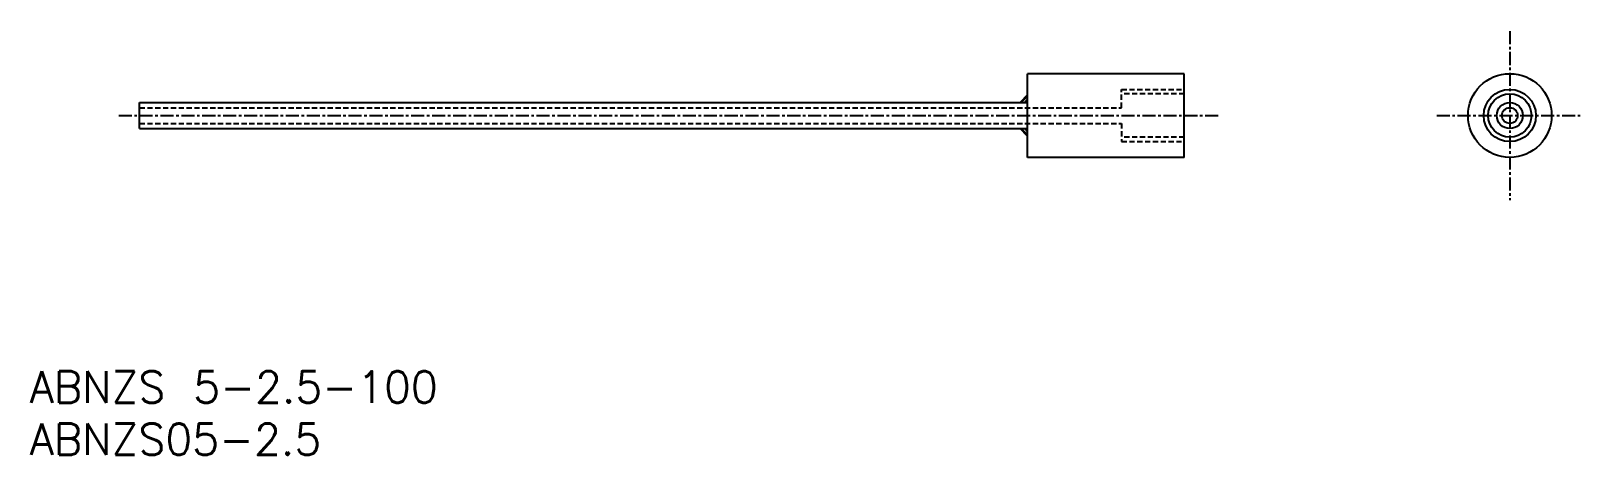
# Model space of a CAD drawing. Extents: x 0 to 149, y 0 to 41.
import ezdxf
from ezdxf.enums import TextEntityAlignment as Align

# ---------------------------------------------------------------- set-up
doc = ezdxf.new("R2010")
doc.units = 0
doc.linetypes.add('CENTER', pattern=[2, 1.25, -0.25, 0.25, -0.25])
doc.linetypes.add('DASHED', pattern=[0.75, 0.5, -0.25])
doc.layers.get('0').update_dxf_attribs({"linetype": 'CONTINUOUS'})
doc.layers.add('CENTER', color=1, linetype='CENTER')
doc.styles.get("Standard").update_dxf_attribs({"font": 'txt.shx'})

msp = doc.modelspace()

# ---------------------------------------------------------------- linework, layer by layer
at = {"color": 7, "linetype": 'CONTINUOUS'}
for p, q in [((95.52, 28.47), (95.52, 36.47)), ((110.52, 36.47), (95.52, 36.47)), ((110.52, 28.47), (110.52, 36.47)), ((95.52, 34.44), (94.8, 33.72)), ((94.92, 33.72), (95.52, 34.31)), ((10.52, 31.22), (10.52, 33.72)), ((10.52, 33.72), (95.52, 33.72)), ((95.21, 33.72), (95.52, 34.03)), ((95.49, 33.72), (95.52, 33.74)), ((10.52, 31.22), (95.52, 31.22)), ((95.52, 30.5), (94.8, 31.22)), ((94.92, 31.22), (95.52, 30.63)), ((95.21, 31.22), (95.52, 30.91)), ((95.49, 31.22), (95.52, 31.19)), ((95.52, 28.72), (95.52, 32.22)), ((110.52, 28.47), (95.52, 28.47))]:
    msp.add_line(p, q, dxfattribs=at)
at = {"color": 3, "linetype": 'DASHED'}
for p, q in [((104.52, 34.97), (110.52, 34.97)), ((104.52, 33.22), (104.52, 34.97)), ((110.52, 34.53), (104.52, 34.53)), ((10.52, 33.22), (104.52, 33.22)), ((10.52, 31.72), (104.52, 31.72)), ((104.52, 31.72), (104.52, 29.97)), ((110.52, 30.4), (104.52, 30.4)), ((104.52, 29.97), (110.52, 29.97))]:
    msp.add_line(p, q, dxfattribs=at)
at = {"color": 7, "linetype": 'CONTINUOUS'}
for radius in [4, 2.07, 0.75]:
    msp.add_circle((141.68, 32.47), radius, dxfattribs=at)
at = {"color": 3, "linetype": 'CONTINUOUS'}
for radius in [2.5, 1.25]:
    msp.add_circle((141.68, 32.47), radius, dxfattribs=at)
at = {"layer": 'CENTER', "color": 1, "linetype": 'CENTER'}
for p, q in [((141.68, 40.55), (141.68, 24.38)), ((8.52, 32.47), (113.92, 32.47)), ((134.68, 32.47), (148.68, 32.47))]:
    msp.add_line(p, q, dxfattribs=at)

# ---------------------------------------------------------------- texts
at = {"color": 7, "linetype": 'CONTINUOUS'}
for s, p in [('ABNZS 5-2.5-100', (0, 6.5)), ('ABNZS05-2.5', (0, 1.5))]:
    msp.add_text(s, height=3, dxfattribs=at).set_placement(p, align=Align.MIDDLE_LEFT)

doc.saveas('drawing.dxf')
